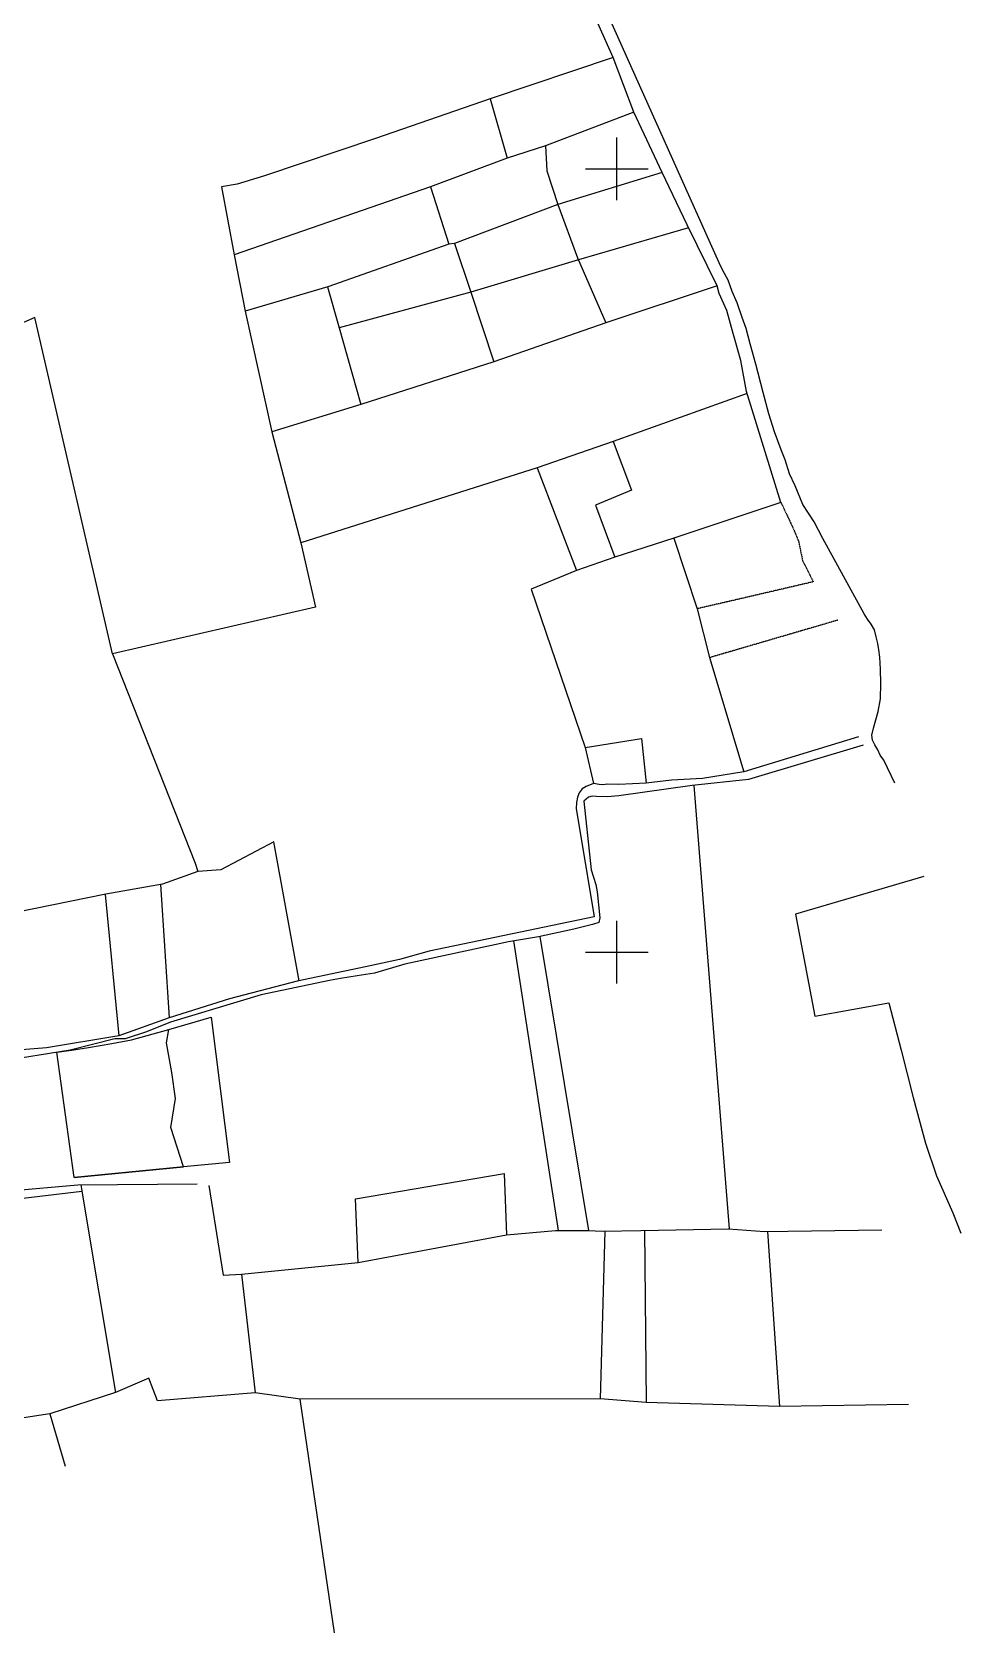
# Model space of a CAD drawing. Header units: millimetres. Extents: x 605783 to 631525, y 1302882 to 1327028.
# Drawn here: x 608977 to 610162, y 1303040 to 1305084 of the extents above; entities that cross this region are included whole.
import ezdxf

# ---------------------------------------------------------------- set-up
doc = ezdxf.new("R2010")
doc.units = ezdxf.units.MM
doc.linetypes.add('HIDDEN', pattern=[0.375, 0.25, -0.125])
for name, color, linetype in [('2', 7, 'Continuous'), ('3', 7, 'Continuous'), ('42', 7, 'Continuous'), ('CVL_CUADCON_LIN', 8, 'Continuous')]:
    doc.layers.add(name, color=color, linetype=linetype)

# ---------------------------------------------------------------- blocks, each defined once
blk = doc.blocks.new('COORD')
at = {"layer": '42', "color": 2, "linetype": 'Continuous'}
for p, q in [((0, -2), (0, 2)), ((-2, 0), (2, 0))]:
    blk.add_line(p, q, dxfattribs=at)
blk = doc.blocks.new('COORD$')
at = {"layer": '42', "color": 2, "linetype": 'Continuous'}
blk.add_blockref('COORD', (0, 0), dxfattribs=at)

msp = doc.modelspace()

# ---------------------------------------------------------------- linework, layer by layer
at = {"layer": '2', "color": 1, "linetype": 'Continuous'}
for p, q in [((609718.46203, 1305051.15567), (609561.21203, 1304998.09367)), ((609744.55503, 1304981.08967), (609718.46203, 1305051.15567)), ((609561.21203, 1304998.09367), (609583.16203, 1304922.52267)), ((609744.55503, 1304981.08967), (609631.76003, 1304938.34067)), ((609780.57703, 1304904.44467), (609744.55503, 1304981.08967)), ((609583.16203, 1304922.52267), (609485.42603, 1304885.80267)), ((609631.76003, 1304938.34067), (609583.16203, 1304922.52267)), ((609780.57703, 1304904.44467), (609647.87703, 1304863.30167)), ((609812.51003, 1304837.44667), (609780.57703, 1304904.44467)), ((609485.42603, 1304885.80267), (609234.72203, 1304799.17567)), ((609485.42603, 1304885.80267), (609508.66603, 1304812.76767)), ((609647.87703, 1304863.30167), (609516.03603, 1304813.50167)), ((609647.87703, 1304863.30167), (609672.66803, 1304795.34267)), ((609814.37003, 1304833.67667), (609673.92503, 1304792.79667)), ((609850.82303, 1304759.79067), (609812.51003, 1304837.44667)), ((609234.72203, 1304799.17567), (609248.86903, 1304727.29567)), ((609508.66603, 1304812.76767), (609354.19303, 1304758.48267)), ((609516.03603, 1304813.50167), (609508.66603, 1304812.76767)), ((609516.03603, 1304813.50167), (609536.79403, 1304751.40467)), ((609673.92503, 1304792.79667), (609536.79403, 1304751.40467)), ((609672.66803, 1304795.34267), (609708.81103, 1304712.34367)), ((609354.19303, 1304758.48267), (609248.86903, 1304727.29567)), ((609353.82003, 1304758.37167), (609368.90403, 1304705.81367)), ((609850.82303, 1304759.79067), (609708.81103, 1304712.34367)), ((609536.79403, 1304751.40467), (609368.90403, 1304705.81367)), ((609536.79403, 1304751.40467), (609566.04703, 1304662.58767)), ((609248.86903, 1304727.29567), (609282.78203, 1304573.13367)), ((609368.90403, 1304705.81367), (609396.33303, 1304608.10867)), ((609708.81103, 1304712.34367), (609566.04703, 1304662.58767)), ((609566.04703, 1304662.58767), (609396.33303, 1304608.10867)), ((609889.33103, 1304622.02667), (609718.42903, 1304560.82867)), ((609932.30203, 1304483.27367), (609888.50403, 1304624.69967)), ((609396.33303, 1304608.10867), (609282.78203, 1304573.13367)), ((609282.78203, 1304573.13367), (609319.96803, 1304431.68767)), ((609718.42903, 1304560.82867), (609621.22003, 1304527.41067)), ((609621.22003, 1304527.41067), (609319.96803, 1304431.68767)), ((609621.22003, 1304527.41067), (609671.40303, 1304396.11067)), ((609932.30203, 1304483.27367), (609795.62903, 1304437.38667)), ((609795.62903, 1304437.38667), (609720.43003, 1304413.28067)), ((609795.62903, 1304437.38667), (609825.26603, 1304347.42067)), ((609720.43003, 1304413.28067), (609671.40303, 1304396.11067)), ((609671.40303, 1304396.11067), (609613.74503, 1304372.56367)), ((609613.74503, 1304372.56367), (609682.59703, 1304170.21667)), ((609825.26603, 1304347.42067), (609841.19403, 1304285.09067)), ((609841.19403, 1304285.09067), (609885.03903, 1304139.29067)), ((609682.59703, 1304170.21667), (609693.38003, 1304124.50367)), ((610031.37603, 1304183.93467), (609885.03903, 1304139.29067)), ((609820.96403, 1304122.03367), (609866.17503, 1303555.94867)), ((609071.21303, 1303983.15467), (608803.70703, 1303929.31767)), ((609070.04403, 1303982.91967), (609087.51303, 1303802.53767)), ((609143.16703, 1303996.08567), (609071.21303, 1303983.15467)), ((609140.98203, 1303995.69267), (609152.03603, 1303825.59667)), ((609622.89603, 1303928.86967), (609584.77603, 1303922.40567)), ((609591.09603, 1303923.47767), (609648.10903, 1303553.83767)), ((609624.89503, 1303929.30267), (609686.77803, 1303553.90967)), ((609152.03603, 1303825.59667), (609087.51303, 1303802.53767)), ((608948.13703, 1303604.41467), (609035.57603, 1303612.29267)), ((609035.57603, 1303612.29267), (609187.46162, 1303613.46826)), ((609039.06303, 1303612.85167), (609040.26603, 1303604.32867)), ((608887.25303, 1303585.87467), (609040.26603, 1303604.32867)), ((609040.26603, 1303604.32867), (609083.47003, 1303347.36767)), ((609582.32703, 1303548.31067), (609644.60303, 1303553.82767)), ((609644.60303, 1303553.82767), (609685.78803, 1303553.94667)), ((609685.78803, 1303553.94667), (609704.85803, 1303553.24067)), ((609707.77003, 1303553.29467), (609701.78903, 1303338.99567)), ((609704.85803, 1303553.24067), (609753.41403, 1303554.14267)), ((609753.41403, 1303554.14267), (609865.52703, 1303555.99367)), ((609758.08203, 1303554.21967), (609760.27303, 1303334.33667)), ((609865.52703, 1303555.99367), (609911.29703, 1303552.82167)), ((609911.29703, 1303552.82167), (610061.03503, 1303555.03467)), ((609915.07603, 1303552.87767), (609930.62103, 1303329.49367)), ((609393.00303, 1303513.19967), (609582.32703, 1303548.31067)), ((609244.30903, 1303498.28267), (609393.00303, 1303513.19967)), ((609244.30903, 1303498.28267), (609261.69103, 1303346.61467)), ((609083.47003, 1303347.36767), (608999.63403, 1303320.18667)), ((609319.16603, 1303338.64867), (609261.69103, 1303346.61467)), ((609701.78903, 1303338.99567), (609319.16603, 1303338.64867)), ((609362.94903, 1303040.31167), (609319.16603, 1303338.64867)), ((609760.27303, 1303334.33667), (609701.78903, 1303338.99567)), ((609930.62103, 1303329.49367), (609760.27303, 1303334.33667)), ((610094.85103, 1303331.74867), (609930.62103, 1303329.49367)), ((608999.63403, 1303320.18667), (608928.72903, 1303309.05267)), ((608999.63403, 1303320.18667), (609019.37203, 1303253.42167))]:
    msp.add_line(p, q, dxfattribs=at)
for points in [[(609718.46203, 1305051.15567), (609511.47203, 1305514.35267)], [(610077.78303, 1304124.85567), (610063.47803, 1304154.29467), (610058.88703, 1304160.63367), (610056.07503, 1304167.23267), (610052.24703, 1304173.82967), (610049.18303, 1304179.66567), (610048.40503, 1304186.01767), (610050.41903, 1304194.91767), (610056.21703, 1304216.28267), (610059.48503, 1304232.55567), (610059.69503, 1304252.12567), (610059.39903, 1304270.42167), (610058.34603, 1304285.66667), (610057.30903, 1304295.06667), (610056.01803, 1304303.19467), (610053.71103, 1304311.82967), (610051.65603, 1304320.71867), (610047.31803, 1304327.82167), (610042.72803, 1304334.16167), (610038.64403, 1304341.01067), (609985.54303, 1304437.17467), (609974.81603, 1304458.49167), (609960.02003, 1304480.55867), (609950.30503, 1304504.16567), (609943.15003, 1304519.90067), (609937.51703, 1304537.42067), (609932.40203, 1304550.36567), (609924.21403, 1304573.21267), (609917.04303, 1304596.31867), (609909.60803, 1304623.48967), (609900.11803, 1304659.80367), (609893.19603, 1304685.45167), (609888.06603, 1304705.00567), (609882.94903, 1304719.22167), (609876.55003, 1304737.75567), (609870.16103, 1304752.47667), (609864.79003, 1304766.69367), (609858.15203, 1304779.12667), (609853.29803, 1304789.02467), (609531.82803, 1305506.78667)], [(609561.21203, 1304998.09367), (609414.88803, 1304947.60467), (609273.64303, 1304900.17867), (609238.58303, 1304889.40567), (609218.50603, 1304886.04267), (609234.72203, 1304799.17567)], [(609631.76003, 1304938.34067), (609633.62603, 1304906.56367), (609647.87703, 1304863.30167)], [(609888.50403, 1304624.69967), (609881.04103, 1304664.32267), (609871.30103, 1304698.60367), (609863.09903, 1304728.05967), (609853.38803, 1304749.88667), (609850.82303, 1304759.79067)], [(609079.53203, 1304289.94567), (608980.58503, 1304719.04467), (608922.28303, 1304693.85967), (608757.36503, 1304585.48167), (608669.19203, 1304531.18767), (608593.30603, 1304495.14367)], [(609718.42903, 1304560.82867), (609741.72803, 1304498.97667), (609695.65103, 1304479.84267), (609720.43003, 1304413.28067)], [(609319.96803, 1304431.68767), (609338.71603, 1304349.65667), (609079.53203, 1304289.94567)], [(609079.53203, 1304289.94567), (609184.89003, 1304022.64667), (609188.47303, 1304011.98367)], [(609682.59703, 1304170.21667), (609754.28803, 1304181.99167), (609760.49703, 1304124.69767)], [(610036.99403, 1304173.27767), (609890.90903, 1304129.65067), (609818.97703, 1304121.81767)], [(609693.38003, 1304124.50367), (609683.98203, 1304120.66467), (609678.90403, 1304117.85467), (609674.84703, 1304112.75967), (609672.82703, 1304106.90867), (609671.31803, 1304100.04267), (609671.08003, 1304092.67167), (609694.02403, 1303954.23567)], [(609760.49703, 1304124.69767), (609725.41703, 1304123.07167), (609711.43303, 1304123.53967), (609704.82503, 1304122.75767), (609700.50203, 1304122.99967), (609693.38003, 1304124.50367)], [(609885.03903, 1304139.29067), (609832.43203, 1304130.75167), (609792.77703, 1304128.85867), (609760.49703, 1304124.69767)], [(609818.97703, 1304121.81767), (609725.70403, 1304108.84067), (609710.70703, 1304107.27267), (609696.97803, 1304107.74167), (609691.38403, 1304108.23367), (609686.81103, 1304106.94867), (609683.76503, 1304104.65267), (609680.72003, 1304101.84867), (609690.32703, 1304014.45467), (609693.14503, 1304004.80567), (609695.96403, 1303995.41067), (609697.76503, 1303986.01267), (609701.40003, 1303952.98567), (609700.14203, 1303947.13767), (609691.75803, 1303944.57167), (609668.12803, 1303938.65767), (609622.89603, 1303928.86967)], [(609317.60903, 1303872.83167), (609285.19003, 1304049.91267), (609217.94503, 1304014.34267), (609188.47303, 1304011.98367), (609143.16703, 1303996.08567)], [(610114.46203, 1304005.97067), (609950.98703, 1303957.55367), (609975.45203, 1303827.58167), (610069.78003, 1303844.49067), (610085.46503, 1303783.93867), (610100.89903, 1303723.89667), (610116.59403, 1303665.37867), (610130.85603, 1303623.89467), (610151.69003, 1303576.53867), (610161.93103, 1303550.66767)], [(609694.02403, 1303954.23567), (609483.61803, 1303910.42167), (609445.76103, 1303899.89267), (609402.30903, 1303890.36367), (609315.14703, 1303872.32167)], [(609584.77603, 1303922.40567), (609452.63903, 1303894.06667), (609413.76703, 1303882.51867), (609391.65703, 1303878.89567), (609370.56303, 1303875.78567), (609356.58603, 1303873.20467), (609269.42503, 1303854.65367), (609153.57503, 1303819.75567), (609123.09403, 1303807.72267), (609095.91203, 1303798.49567), (609082.69203, 1303798.45667), (609025.52203, 1303784.05967), (608935.55603, 1303769.82167)], [(609315.14703, 1303872.32167), (609228.76003, 1303849.45267), (609152.03603, 1303825.59667)], [(609087.51303, 1303802.53767), (608995.51503, 1303787.27667), (608942.64503, 1303782.80267), (608910.10703, 1303780.92967)], [(609393.00303, 1303513.19967), (609389.48503, 1303594.30267), (609579.40403, 1303626.84467), (609582.32703, 1303548.31067)], [(609202.27445, 1303611.49625), (609220.92303, 1303496.94467), (609244.30903, 1303498.28267)], [(609261.69103, 1303346.61467), (609137.13903, 1303336.59567), (609125.88603, 1303365.53467), (609083.47003, 1303347.36767)]]:
    msp.add_lwpolyline(points, dxfattribs=at)
at = {"layer": '3', "color": 30, "linetype": 'HIDDEN'}
for p, q in [((609973.53703, 1304381.90667), (609825.26603, 1304347.42067)), ((610005.03203, 1304332.98367), (609841.19403, 1304285.09067))]:
    msp.add_line(p, q, dxfattribs=at)
msp.add_lwpolyline([(609932.30203, 1304483.27367), (609948.73803, 1304448.33967), (609955.00703, 1304432.81167), (609959.96003, 1304408.64767), (609973.53703, 1304381.90667)], dxfattribs=at)
at = {"layer": 'CVL_CUADCON_LIN', "color": 2, "ltscale": 0.5}
for p, q in [((609078.78446, 1303792.49302), (609103.96446, 1303797.43302)), ((609103.96446, 1303797.43302), (609151.50446, 1303810.68302)), ((609008.64446, 1303781.65302), (609027.26446, 1303784.00302)), ((609027.26446, 1303784.00302), (609048.95446, 1303787.45302)), ((609048.95446, 1303787.45302), (609078.78446, 1303792.49302)), ((609030.90446, 1303621.80302), (609170.27446, 1303635.13302))]:
    msp.add_line(p, q, dxfattribs=at)
at = {"layer": 'CVL_CUADCON_LIN', "ltscale": 0.5, "flags": 128}
msp.add_lwpolyline([(609008.64446, 1303781.65302), (609027.26446, 1303784.00302), (609048.95446, 1303787.45302), (609078.78446, 1303792.49302), (609103.96446, 1303797.43302), (609151.50446, 1303810.68302), (609205.59927, 1303826.28565), (609228.80735, 1303640.73138), (609170.27446, 1303635.13302), (609030.90446, 1303621.80302)], close=True, dxfattribs=at)
at = {"layer": 'CVL_CUADCON_LIN', "color": 6, "ltscale": 0.5, "flags": 128}
msp.add_lwpolyline([(609151.50446, 1303810.68302), (609205.59927, 1303826.28565), (609228.80735, 1303640.73138), (609170.27446, 1303635.13302), (609153.97439, 1303685.28763), (609159.84322, 1303722.25212), (609155.1671, 1303755.44608), (609148.4238, 1303793.42315)], close=True, dxfattribs=at)
at = {"layer": 'CVL_CUADCON_LIN', "color": 2, "ltscale": 0.5, "flags": 128}
msp.add_lwpolyline([(609030.90446, 1303621.80302), (609008.64446, 1303781.65302)], dxfattribs=at)

# ---------------------------------------------------------------- block references
at = {"layer": '42', "color": 1, "linetype": 'Continuous', "xscale": 19.99199992546346, "yscale": 19.99199992546346}
for p in [(609722.93803, 1304908.81567), (609722.93803, 1303909.21667)]:
    msp.add_blockref('COORD$', p, dxfattribs=at)

doc.saveas('drawing.dxf')
